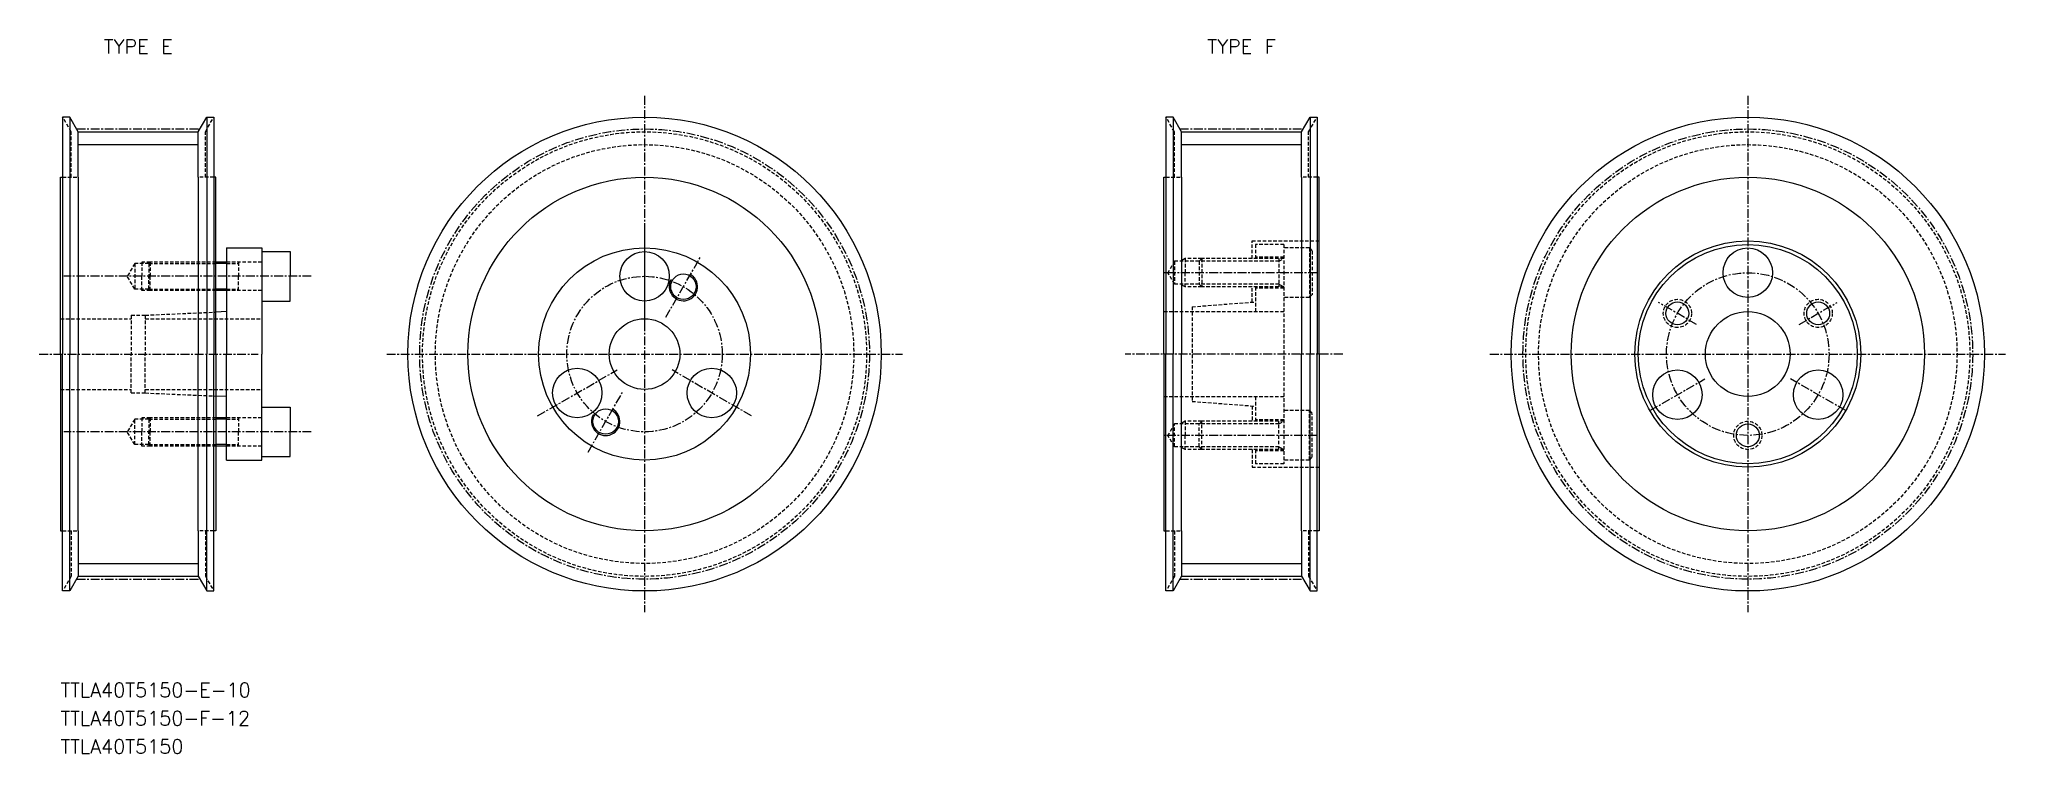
# Model space of a CAD drawing. Extents: x 7913 to 8191, y 19262 to 19363.
import ezdxf
from ezdxf.enums import TextEntityAlignment as Align

# ---------------------------------------------------------------- set-up
doc = ezdxf.new("R2010")
doc.units = 0
doc.linetypes.add('CENTER', pattern=[2, 1.25, -0.25, 0.25, -0.25])
doc.linetypes.add('DASHED', pattern=[0.75, 0.5, -0.25])
doc.layers.get('0').update_dxf_attribs({"linetype": 'CONTINUOUS'})
doc.layers.add('CENTER', color=1, linetype='CENTER')
doc.styles.add('MISUMI', font='txt.shx')

msp = doc.modelspace()

# ---------------------------------------------------------------- linework, layer by layer
at = {"color": 1, "linetype": 'CENTER'}
for p, q in [((7998.55, 19355.06), (7998.55, 19282.06)), ((8154.71, 19355.06), (8154.71, 19282.06)), ((7918.15, 19350.39), (7935.62, 19350.39)), ((8074.31, 19350.39), (8091.78, 19350.39)), ((7912.88, 19318.56), (7943.88, 19318.56)), ((7962.05, 19318.56), (8035.05, 19318.56)), ((8118.21, 19318.56), (8191.21, 19318.56)), ((7918.15, 19286.73), (7935.62, 19286.73)), ((8074.31, 19286.73), (8091.78, 19286.73))]:
    msp.add_line(p, q, dxfattribs=at)
at = {"color": 7, "linetype": 'CONTINUOUS'}
for p, q in [((7917.18, 19352.06), (7916.18, 19352.06)), ((7916.18, 19352.06), (7916.18, 19318.56)), ((7918.38, 19349.99), (7917.18, 19352.06)), ((7917.18, 19352.06), (7917.18, 19318.56)), ((7918.38, 19343.56), (7918.38, 19349.99)), ((7918.38, 19349.99), (7935.38, 19349.99)), ((7935.38, 19349.99), (7936.58, 19352.06)), ((7935.38, 19343.56), (7935.38, 19349.99)), ((7936.58, 19352.06), (7937.58, 19352.06)), ((7936.58, 19352.06), (7936.58, 19318.56)), ((7937.58, 19352.06), (7937.58, 19318.56)), ((8073.35, 19352.06), (8072.35, 19352.06)), ((8072.35, 19352.06), (8072.35, 19318.56)), ((8074.55, 19349.99), (8073.35, 19352.06)), ((8073.35, 19352.06), (8073.35, 19318.56)), ((8074.55, 19343.56), (8074.55, 19349.99)), ((8074.55, 19349.99), (8091.55, 19349.99)), ((8091.55, 19349.99), (8092.75, 19352.06)), ((8091.55, 19343.56), (8091.55, 19349.99)), ((8092.75, 19352.06), (8093.75, 19352.06)), ((8092.75, 19352.06), (8092.75, 19318.56)), ((8093.75, 19352.06), (8093.75, 19318.56)), ((7915.88, 19343.56), (7916.18, 19343.56)), ((7915.88, 19318.56), (7915.88, 19343.56)), ((7918.38, 19343.56), (7918.38, 19318.56)), ((7935.38, 19343.56), (7935.38, 19318.56)), ((7937.88, 19343.56), (7937.58, 19343.56)), ((7937.88, 19318.56), (7937.88, 19343.56)), ((8072.05, 19343.56), (8072.35, 19343.56)), ((8072.05, 19318.56), (8072.05, 19343.56)), ((8074.55, 19343.56), (8074.55, 19318.56)), ((8091.55, 19343.56), (8091.55, 19318.56)), ((8094.05, 19343.56), (8093.75, 19343.56)), ((8094.05, 19318.56), (8094.05, 19343.56)), ((7939.38, 19333.56), (7944.38, 19333.56)), ((7939.38, 19333.56), (7939.38, 19331.56)), ((7944.38, 19333.56), (7944.38, 19333.06)), ((7944.38, 19333.06), (7944.38, 19326.06)), ((7944.38, 19333.06), (7948.38, 19333.06)), ((7948.38, 19333.06), (7948.38, 19329.56)), ((7939.38, 19331.56), (7937.88, 19331.56)), ((7939.38, 19331.56), (7939.38, 19327.56)), ((7939.38, 19327.56), (7937.88, 19327.56)), ((7939.38, 19327.56), (7939.38, 19324.56)), ((7948.38, 19326.06), (7948.38, 19329.56)), ((7939.38, 19324.56), (7937.88, 19324.5)), ((7939.38, 19324.56), (7939.38, 19318.56)), ((7944.38, 19326.06), (7944.38, 19318.56)), ((7944.38, 19326.06), (7948.38, 19326.06)), ((7915.88, 19318.56), (7915.88, 19293.56)), ((7916.18, 19285.06), (7916.18, 19318.56)), ((7917.18, 19285.06), (7917.18, 19318.56)), ((7918.38, 19293.56), (7918.38, 19318.56)), ((7935.38, 19293.56), (7935.38, 19318.56)), ((7936.58, 19285.06), (7936.58, 19318.56)), ((7937.58, 19285.06), (7937.58, 19318.56)), ((7937.88, 19318.56), (7937.88, 19293.56)), ((7939.38, 19312.56), (7939.38, 19318.56)), ((7944.38, 19311.06), (7944.38, 19318.56)), ((8072.05, 19318.56), (8072.05, 19293.56)), ((8072.35, 19285.06), (8072.35, 19318.56)), ((8073.35, 19285.06), (8073.35, 19318.56)), ((8074.55, 19293.56), (8074.55, 19318.56)), ((8091.55, 19293.56), (8091.55, 19318.56)), ((8092.75, 19285.06), (8092.75, 19318.56)), ((8093.75, 19285.06), (8093.75, 19318.56)), ((8094.05, 19318.56), (8094.05, 19293.56)), ((7939.38, 19312.56), (7937.88, 19312.63)), ((7939.38, 19309.56), (7939.38, 19312.56)), ((7944.38, 19304.06), (7944.38, 19311.06)), ((7944.38, 19311.06), (7948.38, 19311.06)), ((7948.38, 19311.06), (7948.38, 19307.56)), ((7939.38, 19309.56), (7937.88, 19309.56)), ((7939.38, 19305.56), (7939.38, 19309.56)), ((7939.38, 19305.56), (7937.88, 19305.56)), ((7939.38, 19303.56), (7939.38, 19305.56)), ((7948.38, 19304.06), (7948.38, 19307.56)), ((7939.38, 19303.56), (7944.38, 19303.56)), ((7944.38, 19304.06), (7948.38, 19304.06)), ((7944.38, 19303.56), (7944.38, 19304.06)), ((7915.88, 19293.56), (7916.18, 19293.56)), ((7918.38, 19293.56), (7918.38, 19287.14)), ((7935.38, 19293.56), (7935.38, 19287.14)), ((7937.88, 19293.56), (7937.58, 19293.56)), ((8072.05, 19293.56), (8072.35, 19293.56)), ((8074.55, 19293.56), (8074.55, 19287.14)), ((8091.55, 19293.56), (8091.55, 19287.14)), ((8094.05, 19293.56), (8093.75, 19293.56)), ((7918.38, 19287.14), (7917.18, 19285.06)), ((7918.38, 19287.14), (7935.38, 19287.14)), ((7935.38, 19287.14), (7936.58, 19285.06)), ((8074.55, 19287.14), (8073.35, 19285.06)), ((8074.55, 19287.14), (8091.55, 19287.14)), ((8091.55, 19287.14), (8092.75, 19285.06)), ((7917.18, 19285.06), (7916.18, 19285.06)), ((7936.58, 19285.06), (7937.58, 19285.06)), ((8073.35, 19285.06), (8072.35, 19285.06)), ((8092.75, 19285.06), (8093.75, 19285.06))]:
    msp.add_line(p, q, dxfattribs=at)
at = {"color": 3, "linetype": 'DASHED'}
for p, q in [((7917.38, 19349.99), (7916.18, 19352.06)), ((7917.38, 19343.56), (7917.38, 19349.99)), ((7936.38, 19349.99), (7937.58, 19352.06)), ((7936.38, 19343.56), (7936.38, 19349.99)), ((8073.55, 19349.99), (8072.35, 19352.06)), ((8073.55, 19343.56), (8073.55, 19349.99)), ((8092.55, 19349.99), (8093.75, 19352.06)), ((8092.55, 19343.56), (8092.55, 19349.99)), ((7916.18, 19343.56), (7918.38, 19343.56)), ((7937.58, 19343.56), (7935.38, 19343.56)), ((8072.35, 19343.56), (8074.55, 19343.56)), ((8093.75, 19343.56), (8091.55, 19343.56)), ((8084.55, 19334.56), (8094.05, 19334.56)), ((8084.55, 19332.06), (8084.55, 19334.56)), ((8089.05, 19334.06), (8085.05, 19334.06)), ((8085.05, 19334.06), (8085.05, 19332.06)), ((8089.05, 19334.06), (8089.05, 19303.06)), ((8092.65, 19333.56), (8089.05, 19333.56)), ((8092.65, 19333.56), (8092.65, 19326.56)), ((8092.65, 19333.56), (8093.05, 19333.16)), ((8093.05, 19333.16), (8093.05, 19326.96)), ((7926.38, 19331.36), (7925.34, 19329.56)), ((7926.38, 19331.36), (7926.38, 19327.76)), ((7928.38, 19331.36), (7926.38, 19331.36)), ((7928.58, 19331.56), (7927.38, 19331.56)), ((7927.38, 19331.56), (7927.38, 19329.56)), ((7928.58, 19331.56), (7928.38, 19331.36)), ((7928.38, 19331.36), (7937.88, 19331.36)), ((7928.38, 19331.36), (7928.38, 19329.56)), ((7937.88, 19331.56), (7928.58, 19331.56)), ((7928.58, 19331.56), (7928.58, 19329.56)), ((7944.38, 19331.56), (7939.38, 19331.56)), ((7939.38, 19331.36), (7941.05, 19331.36)), ((7941.05, 19331.56), (7941.05, 19329.56)), ((8073.56, 19331.68), (8072.62, 19330.06)), ((8073.56, 19328.44), (8072.62, 19330.06)), ((8073.56, 19331.68), (8073.56, 19328.44)), ((8077.05, 19331.68), (8073.56, 19331.68)), ((8075.05, 19332.06), (8074.39, 19331.68)), ((8075.05, 19332.06), (8075.05, 19330.06)), ((8077.43, 19332.06), (8075.05, 19332.06)), ((8075.05, 19328.06), (8075.05, 19330.06)), ((8077.05, 19331.68), (8077.43, 19332.06)), ((8088.35, 19331.68), (8077.05, 19331.68)), ((8077.05, 19331.68), (8077.05, 19328.44)), ((8089.05, 19332.06), (8077.43, 19332.06)), ((8077.43, 19332.06), (8077.43, 19328.06)), ((8089.05, 19332.26), (8085.05, 19332.26)), ((8088.35, 19332.06), (8088.35, 19328.06)), ((8088.35, 19331.68), (8089, 19332.06)), ((7926.38, 19327.76), (7925.34, 19329.56)), ((7928.38, 19327.76), (7926.38, 19327.76)), ((7927.38, 19327.56), (7927.38, 19329.56)), ((7928.58, 19327.56), (7927.38, 19327.56)), ((7928.38, 19327.76), (7928.38, 19329.56)), ((7928.38, 19327.76), (7937.88, 19327.76)), ((7928.58, 19327.56), (7928.38, 19327.76)), ((7928.58, 19327.56), (7928.58, 19329.56)), ((7937.88, 19327.56), (7928.58, 19327.56)), ((7939.38, 19327.76), (7941.05, 19327.76)), ((7944.38, 19327.56), (7939.38, 19327.56)), ((7941.05, 19327.56), (7941.05, 19329.56)), ((8077.05, 19328.44), (8073.56, 19328.44)), ((8075.05, 19328.06), (8074.39, 19328.44)), ((8077.43, 19328.06), (8075.05, 19328.06)), ((8088.35, 19328.44), (8077.05, 19328.44)), ((8077.43, 19328.06), (8077.05, 19328.44)), ((8089.05, 19328.06), (8077.43, 19328.06)), ((8084.55, 19325.9), (8084.55, 19328.06)), ((8085.05, 19328.06), (8085.05, 19324.56)), ((8089.05, 19327.86), (8085.05, 19327.86)), ((8088.35, 19328.44), (8089, 19328.06)), ((7927.88, 19324.06), (7937.88, 19324.5)), ((8072.05, 19324.56), (8089.05, 19324.56)), ((8076.05, 19325.25), (8085.05, 19325.94)), ((8076.05, 19325.25), (8076.05, 19311.87)), ((8092.65, 19326.56), (8089.05, 19326.56)), ((8092.65, 19326.56), (8093.05, 19326.96)), ((7915.88, 19323.56), (7925.88, 19323.56)), ((7925.88, 19324.06), (7927.88, 19324.06)), ((7925.88, 19324.06), (7925.88, 19318.56)), ((7927.88, 19324.06), (7927.88, 19318.56)), ((7927.88, 19323.56), (7944.38, 19323.56)), ((7925.88, 19313.06), (7925.88, 19318.56)), ((7927.88, 19313.06), (7927.88, 19318.56)), ((7915.88, 19313.56), (7925.88, 19313.56)), ((7927.88, 19313.56), (7944.38, 19313.56)), ((7925.88, 19313.06), (7927.88, 19313.06)), ((7927.88, 19313.06), (7937.88, 19312.63)), ((8072.05, 19312.56), (8089.05, 19312.56)), ((8076.05, 19311.87), (8085.05, 19311.19)), ((8084.55, 19311.22), (8084.55, 19309.06)), ((8085.05, 19312.56), (8085.05, 19309.06)), ((8092.65, 19310.56), (8089.05, 19310.56)), ((8092.65, 19303.56), (8092.65, 19310.56)), ((8092.65, 19310.56), (8093.05, 19310.16)), ((7926.38, 19309.36), (7925.34, 19307.56)), ((7928.38, 19309.36), (7926.38, 19309.36)), ((7926.38, 19305.76), (7926.38, 19309.36)), ((7928.58, 19309.56), (7927.38, 19309.56)), ((7927.38, 19309.56), (7927.38, 19307.56)), ((7928.58, 19309.56), (7928.38, 19309.36)), ((7928.38, 19309.36), (7937.88, 19309.36)), ((7928.38, 19309.36), (7928.38, 19307.56)), ((7937.88, 19309.56), (7928.58, 19309.56)), ((7928.58, 19309.56), (7928.58, 19307.56)), ((7944.38, 19309.56), (7939.38, 19309.56)), ((7939.38, 19309.36), (7941.05, 19309.36)), ((7941.05, 19309.56), (7941.05, 19307.56)), ((8073.56, 19308.68), (8072.62, 19307.06)), ((8073.56, 19305.44), (8073.56, 19308.68)), ((8077.05, 19308.68), (8073.56, 19308.68)), ((8075.05, 19309.06), (8074.39, 19308.68)), ((8075.05, 19309.06), (8075.05, 19307.06)), ((8077.43, 19309.06), (8075.05, 19309.06)), ((8077.43, 19309.06), (8077.05, 19308.68)), ((8088.35, 19308.68), (8077.05, 19308.68)), ((8077.05, 19305.44), (8077.05, 19308.68)), ((8089.05, 19309.06), (8077.43, 19309.06)), ((8077.43, 19305.06), (8077.43, 19309.06)), ((8089.05, 19309.26), (8085.05, 19309.26)), ((8088.35, 19305.06), (8088.35, 19309.06)), ((8088.35, 19308.68), (8089, 19309.06)), ((8093.05, 19303.96), (8093.05, 19310.16)), ((7926.38, 19305.76), (7925.34, 19307.56)), ((7928.38, 19305.76), (7926.38, 19305.76)), ((7927.38, 19305.56), (7927.38, 19307.56)), ((7928.58, 19305.56), (7927.38, 19305.56)), ((7928.38, 19305.76), (7928.38, 19307.56)), ((7928.38, 19305.76), (7937.88, 19305.76)), ((7928.58, 19305.56), (7928.38, 19305.76)), ((7928.58, 19305.56), (7928.58, 19307.56)), ((7937.88, 19305.56), (7928.58, 19305.56)), ((7939.38, 19305.76), (7941.05, 19305.76)), ((7944.38, 19305.56), (7939.38, 19305.56)), ((7941.05, 19305.56), (7941.05, 19307.56)), ((8073.56, 19305.44), (8072.62, 19307.06)), ((8077.05, 19305.44), (8073.56, 19305.44)), ((8075.05, 19305.06), (8074.39, 19305.44)), ((8075.05, 19305.06), (8075.05, 19307.06)), ((8077.43, 19305.06), (8075.05, 19305.06)), ((8088.35, 19305.44), (8077.05, 19305.44)), ((8077.05, 19305.44), (8077.43, 19305.06)), ((8089.05, 19305.06), (8077.43, 19305.06)), ((8084.55, 19305.06), (8084.55, 19302.56)), ((8085.05, 19305.06), (8085.05, 19303.06)), ((8088.35, 19305.44), (8089, 19305.06)), ((8084.55, 19302.56), (8094.05, 19302.56)), ((8089.05, 19304.86), (8085.05, 19304.86)), ((8089.05, 19303.06), (8085.05, 19303.06)), ((8092.65, 19303.56), (8089.05, 19303.56)), ((8092.65, 19303.56), (8093.05, 19303.96)), ((7916.18, 19293.56), (7918.38, 19293.56)), ((7917.38, 19293.56), (7917.38, 19287.14)), ((7937.58, 19293.56), (7935.38, 19293.56)), ((7936.38, 19293.56), (7936.38, 19287.14)), ((8072.35, 19293.56), (8074.55, 19293.56)), ((8073.55, 19293.56), (8073.55, 19287.14)), ((8093.75, 19293.56), (8091.55, 19293.56)), ((8092.55, 19293.56), (8092.55, 19287.14)), ((7917.38, 19287.14), (7916.18, 19285.06)), ((7936.38, 19287.14), (7937.58, 19285.06)), ((8073.55, 19287.14), (8072.35, 19285.06)), ((8092.55, 19287.14), (8093.75, 19285.06))]:
    msp.add_line(p, q, dxfattribs=at)
at = {"color": 3, "linetype": 'CONTINUOUS'}
for p, q in [((7918.38, 19348.19), (7935.38, 19348.19)), ((8074.55, 19348.19), (8091.55, 19348.19)), ((7918.38, 19288.94), (7935.38, 19288.94)), ((8074.55, 19288.94), (8091.55, 19288.94))]:
    msp.add_line(p, q, dxfattribs=at)
at = {"color": 3}
for p, q in [((7939.38, 19331.36), (7937.88, 19331.36)), ((7939.38, 19327.76), (7937.88, 19327.76)), ((7939.38, 19309.36), (7937.88, 19309.36)), ((7939.38, 19305.76), (7937.88, 19305.76))]:
    msp.add_line(p, q, dxfattribs=at)
at = {"color": 7, "linetype": 'CONTINUOUS'}
for centre, radius in [((7998.55, 19318.56), 33.5), ((8154.71, 19318.56), 33.5), ((7998.55, 19318.56), 25), ((8154.71, 19318.56), 25), ((7998.55, 19318.56), 15), ((7998.55, 19318.56), 15), ((7998.55, 19318.56), 15), ((7998.55, 19329.56), 3.5), ((8154.71, 19318.56), 16), ((8154.71, 19318.56), 15.5), ((8154.71, 19330.06), 3.5), ((8004.05, 19328.09), 1.8), ((8144.75, 19324.31), 1.62), ((8154.71, 19318.56), 6), ((8164.67, 19324.31), 1.62), ((7998.55, 19318.56), 5), ((7989.02, 19313.06), 3.5), ((8008.07, 19313.06), 3.5), ((8144.75, 19312.81), 3.5), ((8164.67, 19312.81), 3.5), ((7993.05, 19309.03), 1.8), ((8154.71, 19307.06), 1.62)]:
    msp.add_circle(centre, radius, dxfattribs=at)
at = {"color": 1, "linetype": 'CENTER'}
for centre in [(7998.55, 19318.56), (8154.71, 19318.56)]:
    msp.add_circle(centre, 31.83, dxfattribs=at)
at = {"color": 3, "linetype": 'DASHED'}
for centre, radius in [((7998.55, 19318.56), 31.43), ((8154.71, 19318.56), 31.43), ((7998.55, 19318.56), 29.62), ((8154.71, 19318.56), 29.62), ((8144.75, 19324.31), 2), ((8164.67, 19324.31), 2), ((8154.71, 19307.06), 2)]:
    msp.add_circle(centre, radius, dxfattribs=at)
at = {"color": 3, "linetype": 'CONTINUOUS'}
for centre in [(8004.05, 19328.09), (7993.05, 19309.03)]:
    msp.add_arc(centre, 2, 150, 62, dxfattribs=at)
at = {"layer": 'CENTER', "color": 1, "linetype": 'CENTER'}
for p, q in [((7998.55, 19336.06), (7998.55, 19323.06)), ((8001.55, 19323.76), (8006.55, 19332.42)), ((8093.73, 19330.06), (8072.11, 19330.06)), ((7951.38, 19329.56), (7916.34, 19329.56)), ((8147.46, 19322.75), (8142.05, 19325.87)), ((8161.96, 19322.75), (8167.38, 19325.87)), ((7983.39, 19309.81), (7994.65, 19316.31)), ((8013.7, 19309.81), (8002.44, 19316.31)), ((8097.38, 19318.56), (8066.56, 19318.56)), ((7990.55, 19304.7), (7995.55, 19313.36)), ((8140.85, 19310.56), (8148.65, 19315.06)), ((8168.57, 19310.56), (8160.77, 19315.06)), ((7951.38, 19307.56), (7916.34, 19307.56)), ((8093.73, 19307.06), (8072.11, 19307.06))]:
    msp.add_line(p, q, dxfattribs=at)
for centre, radius in [((8154.71, 19318.56), 11.5), ((7998.55, 19318.56), 11)]:
    msp.add_circle(centre, radius, dxfattribs=at)

# ---------------------------------------------------------------- texts
at = {"color": 7, "linetype": 'CONTINUOUS', "style": 'MISUMI'}
for s, p in [('TYPE E', (7926.88, 19362.06)), ('TYPE F', (8083.05, 19362.06))]:
    msp.add_text(s, height=2, dxfattribs=at).set_placement(p, align=Align.MIDDLE_CENTER)
for s, p in [('TTLA40T5150-E-10', (7915.88, 19270.06)), ('TTLA40T5150-F-12', (7915.88, 19266.06)), ('TTLA40T5150', (7915.88, 19262.06))]:
    msp.add_text(s, height=2, dxfattribs=at).set_placement(p)

doc.saveas('drawing.dxf')
